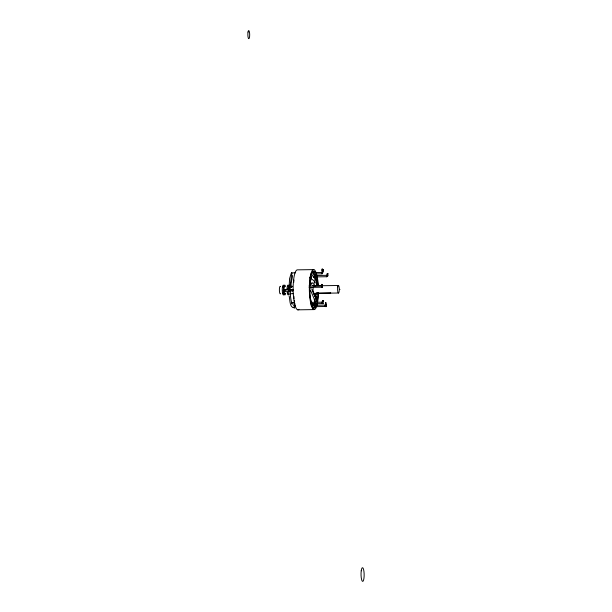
<?xml version="1.0" encoding="UTF-8"?>
<svg xmlns="http://www.w3.org/2000/svg" width="612" height="612" viewBox="0 0 612 612"><rect width="100%" height="100%" fill="white"/><g stroke="black" fill="none" stroke-linecap="round" stroke-linejoin="round"><path stroke-width="0.92" d="M325.523 305.618L325.653 304.355L325.806 305.77M322.279 285.376C319.778 288.436 323.978 285.819 321.583 284.779L321.782 284.373L321.966 285.383M311.546 272.592L322.004 272.439L322.057 273.832L322.088 269.112L322.593 269.173L322.562 270.397L322.149 270.405L322.088 269.112M322.562 270.397L322.845 272.508L322.004 272.439M321.927 287.051L321.843 286.653M321.996 284.779L322.187 284.366L322.34 287.051L321.836 286.982M322.004 272.539L322.509 272.394M322.256 286.645L322.34 287.051M322.608 270.879L322.639 269.655L323.044 269.647L323.105 270.932L322.692 270.94M323.044 269.647L323.105 270.932M322.524 303.697C323.748 299.199 320.841 302.305 322.937 303.69L322.945 303.238C322.034 303.82 322.226 302.527 322.256 301.915C322.425 301.448 324.222 301.487 322.677 300.568L322.945 303.238M323.136 301.854L322.731 301.854L322.677 300.568M323.082 300.568L322.731 301.854M325.844 306.329L325.408 306.36L325.492 302.925L325.997 302.994L325.492 302.925M325.898 302.925L325.913 306.421C325.622 308.02 327.382 303.506 325.561 304.225L325.584 303.001M327.458 274.107L327.259 273.449L327.321 276.02L327.665 273.442L327.871 274.1C326.854 272.799 326.663 276.394 327.825 275.507L327.726 276.012L327.458 275.492M330.304 293.24L330.717 292.903L330.396 293.309M291.702 287.388C289.736 286.263 292.49 278.024 292.62 275.431M310.2 290.218C308.953 293.523 310.177 298.373 311.699 302.558M316.037 281.826L315.264 275.469A13.9 3.152 89.2 0 0 314.82 273.931M314.599 306.497L314.377 306.872L314.185 305.319L311.447 305.426M315.624 297.34L315.142 295.596L315.624 294.426M316.175 283.211L316.366 282.53L316.618 283.211A13.9 3.152 89.2 0 1 316.84 285.475M325.89 306L325.561 304.225M321.874 285.406L321.583 284.779M310.406 284.389L310.468 283.647L310.077 284.932L309.794 283.945C309.726 286.493 309.137 287.938 310.123 289.048M315.142 295.596L315.211 294.854M316.274 296.874L315.93 299.597M322.562 301.93L322.608 301.502M311.179 288.122L311.256 287.334M313.199 286.936L313.092 288.091A4.904 1.117 89.2 0 0 313.619 293.722A4.904 1.117 89.2 0 0 314.966 293.24M291.098 287.586L291.419 287.013A1.369 0.497 -44.3 0 1 291.962 286.493L292.528 286.24L292.398 286.691M295.374 272.822L291.457 272.891L291.587 273.87M291.786 303.108C289.055 293.477 290.302 282.537 291.985 273.12A1.369 0.612 67.6 0 0 291.564 272.883M314.453 299.192L314.453 302.282M316.595 284.259L316.618 283.211A13.9 3.152 89.2 0 0 315.264 275.469L314.889 276.463L313.696 273.709M316.94 292.934L316.756 293.553M322.164 286.791L321.996 287.189L321.95 285.85L309.06 285.995M312.066 282.637L311.638 283.945M310.842 283.892L311.301 284.197M312.143 282.92L311.936 283.555M312.541 307.538L312.564 306.008L314.185 305.319M322.149 270.405L322.478 270.741M330.312 292.911L316.825 293.209M310.062 277.435L311.141 274.398M311.248 279.952L310.751 278.231L309.986 281.895L310.468 283.234M314.216 299.758L314.361 299.283M315.547 301.8L314.637 305.725M293.209 290.31L292.911 290.776A0.949 0.75 87.7 0 1 292.421 290.884L291.916 290.218L292.222 289.575A0.949 0.75 87.7 0 1 292.72 289.461L293.125 289.767M325.171 305.159L325.263 306.505L325.217 305.113L311.37 305.319M291.32 273.044L289.575 278.636L288.849 291.542M327.825 275.507L327.634 273.786L327.871 274.1M283.211 289.866L283.241 290.57M285.2 290.96L285.108 291.082A1.056 0.574 88.6 0 1 284.748 291.19L284.603 289.874A1.056 0.574 88.6 0 1 284.962 289.774L285.077 289.836M326.77 275.331L326.823 276.723L326.77 275.331L314.767 275.507M322.034 287.196L309.114 287.388M322.096 302.19L322.149 303.583L322.096 302.19L310.628 302.351M322.937 303.69L322.585 303.231M291.343 302.672L291.557 303.728A1.369 1.017 54.8 0 0 292.184 304.011L295.175 303.973M294.502 307.813C289.308 308.027 290.126 299.498 289.139 296.001M313.719 303.506L312.885 303.858L312.043 303.246M314.094 283.869L313.635 283.616L313.987 283.899M312.426 285.399L313.298 285.659M313.864 282.17L315.241 282.79M284.84 289.759L292.544 289.453M284.871 291.205L292.59 290.891M313.788 269.609L297.57 269.846A20.005 4.536 89.2 0 0 293.186 291.733A20.005 4.536 89.2 0 0 298.97 309.335M323.136 269.716L322.639 269.655M314.882 271.912A13.9 3.152 89.2 0 0 314.339 271.506L313.183 271.514L312.984 272.669M310.835 273.992L322.057 273.832M327.466 273.763L327.879 273.755M327.405 275.958L327.81 275.958M313.543 276.494L315.364 276.463M313.528 276.754L315.348 276.731M313.895 276.915L326.823 276.723M313.497 276.991L315.318 276.968M313.459 277.182L315.272 277.152M313.329 277.366L315.218 277.282M309.542 277.963L311.432 277.94L311.454 278.338M316.618 283.211L317.712 283.195A13.9 3.152 89.2 0 1 317.934 285.46M321.598 284.404L322.004 284.404M289.514 286.194L291.388 286.171M313.902 285.842L338.291 285.49M290.715 293.706L293.531 293.661M314.163 293.362L338.551 293.01M314.407 294.961L316.312 294.93M314.683 296.315L316.419 296.285M314.882 296.46L316.664 296.43M322.761 300.637L323.167 300.63M291.503 302.634L294.372 302.588M310.988 303.743L322.149 303.583M310.835 304.891L314.484 304.86M311.814 305.044L314.545 305.005M314.622 305.457L311.898 305.495L312.166 307.04M311.439 305.686L314.163 305.648M325.408 306.36L325.913 306.421M314.185 306.673L325.263 306.505M297.799 309.833L314.01 309.596M294.823 307.943L293.301 307.507M322.593 269.173L322.302 272.807L322.103 272.401M322.509 272.6L322.386 270.81M339.507 289.231L339.974 289.575M312.12 279.401L314.53 281.176M295.351 305.801L295.221 305.679A1.369 0.704 78.8 0 0 294.816 305.564L294.586 306.375M294.41 306.65L293.5 305.487M314.384 281.038L314.721 282.66M311.845 289.208L316.802 300.637M310.621 290.593L314.95 300.591M315.838 301.456L316.182 301.311A13.9 3.152 89.2 0 0 316.787 296.889M315.042 279.913L314.354 277.542L312.724 275.377L311.156 276.961L311.432 277.94M316.129 299.819L316.182 301.311L317.268 301.295A13.9 3.152 89.2 0 0 318.049 292.651M313.466 272.745L313.252 271.521A13.9 3.152 89.2 0 1 313.795 271.927M313.604 285.238A4.904 1.117 89.2 0 1 314.95 286.309M280.594 293.63A3.779 0.857 89.2 0 1 279.386 289.958A3.779 0.857 89.2 0 1 280.556 286.661M288.788 289.331A3.779 0.857 89.2 0 1 288.948 287.548M289.736 286.232A3.779 0.857 89.2 0 1 289.95 286.523M289.239 294.464A4.95 1.125 89.2 0 1 288.612 291.687M288.527 289.132A4.95 1.125 89.2 0 1 289.185 285.314M289.767 285.077A4.95 1.125 89.2 0 1 290.31 286.141M290.555 293.11A4.95 1.125 89.2 0 1 290.348 293.99M288.604 294.617A4.95 1.125 89.2 0 1 287.12 291.71M287.028 289.155A4.95 1.125 89.2 0 1 288.55 285.475M288.053 293.706A3.779 0.857 89.2 0 1 287.64 292.888M287.296 289.354A3.779 0.857 89.2 0 1 287.342 288.405M287.609 286.898A3.779 0.857 89.2 0 1 288.015 286.217M285.085 293.569A3.779 0.857 89.2 0 1 283.884 289.889A3.779 0.857 89.2 0 1 285.047 286.592M285.651 293.186A4.95 1.125 89.2 0 1 284.075 293.844A4.95 1.125 89.2 0 1 283.83 286.875A4.95 1.125 89.2 0 1 285.406 286.209M283.83 294.693A4.95 1.125 89.2 0 1 282.254 289.866A4.95 1.125 89.2 0 1 283.784 285.544M283.065 293.485A3.779 0.857 89.2 0 1 282.706 292.238M282.683 287.64A3.779 0.857 89.2 0 1 283.027 286.508M291.702 302.634A1.369 1.017 54.8 0 1 292.329 302.917M316.955 292.674A13.9 3.152 89.2 0 1 316.894 295.053M312.908 308.119A13.9 3.152 89.2 0 0 314.499 306.819L315.585 306.803A13.9 3.152 89.2 0 1 313.451 307.698A13.9 3.152 89.2 0 1 311.439 303.751A13.9 3.152 89.2 0 1 310.085 296.009A13.9 3.152 89.2 0 1 309.748 286.554A13.9 3.152 89.2 0 1 310.521 277.917A13.9 3.152 89.2 0 1 312.204 272.409A13.9 3.152 89.2 0 1 314.339 271.506M318.416 292.926A20.005 4.536 89.2 0 1 312.831 308.731A20.005 4.536 89.2 0 1 309.649 281.291A20.005 4.536 89.2 0 1 316.075 272.654M316.327 273.38A20.005 4.536 89.2 0 1 318.263 285.123M315.853 303.17A13.9 3.152 89.2 0 1 314.996 305.977M315.907 273.916A13.9 3.152 89.2 0 1 316.35 275.454M316.794 276.999A13.9 3.152 89.2 0 1 317.712 283.195M316.947 303.154A13.9 3.152 89.2 0 1 316.09 305.962M294.624 301.754A13.9 3.152 89.2 0 1 294.334 300.201M294.089 298.511A13.9 3.152 89.2 0 1 293.867 296.246M293.706 282.568A13.9 3.152 89.2 0 1 293.99 280.013M322.83 271.261C322.639 274.658 322.379 268.913 322.83 271.261M326.234 305.082C326.028 308.448 325.791 302.741 326.234 305.082M321.866 285.743L321.705 286.607L321.866 285.743M322.272 285.735L322.142 286.607L322.272 285.735M248.021 32.053A4.054 0.918 89.2 0 0 248.663 38.64A4.054 0.918 89.2 0 0 249.604 33.224A4.054 0.918 89.2 0 0 248.021 32.053M361.241 570.797A6.854 1.553 89.2 0 0 362.602 581.4A6.854 1.553 89.2 0 0 363.941 571.47A6.854 1.553 89.2 0 0 361.241 570.797M337.725 286.844A3.779 0.857 89.2 0 0 338.329 292.972A3.779 0.857 89.2 0 0 339.209 287.931A3.779 0.857 89.2 0 0 337.725 286.844"/></g></svg>
